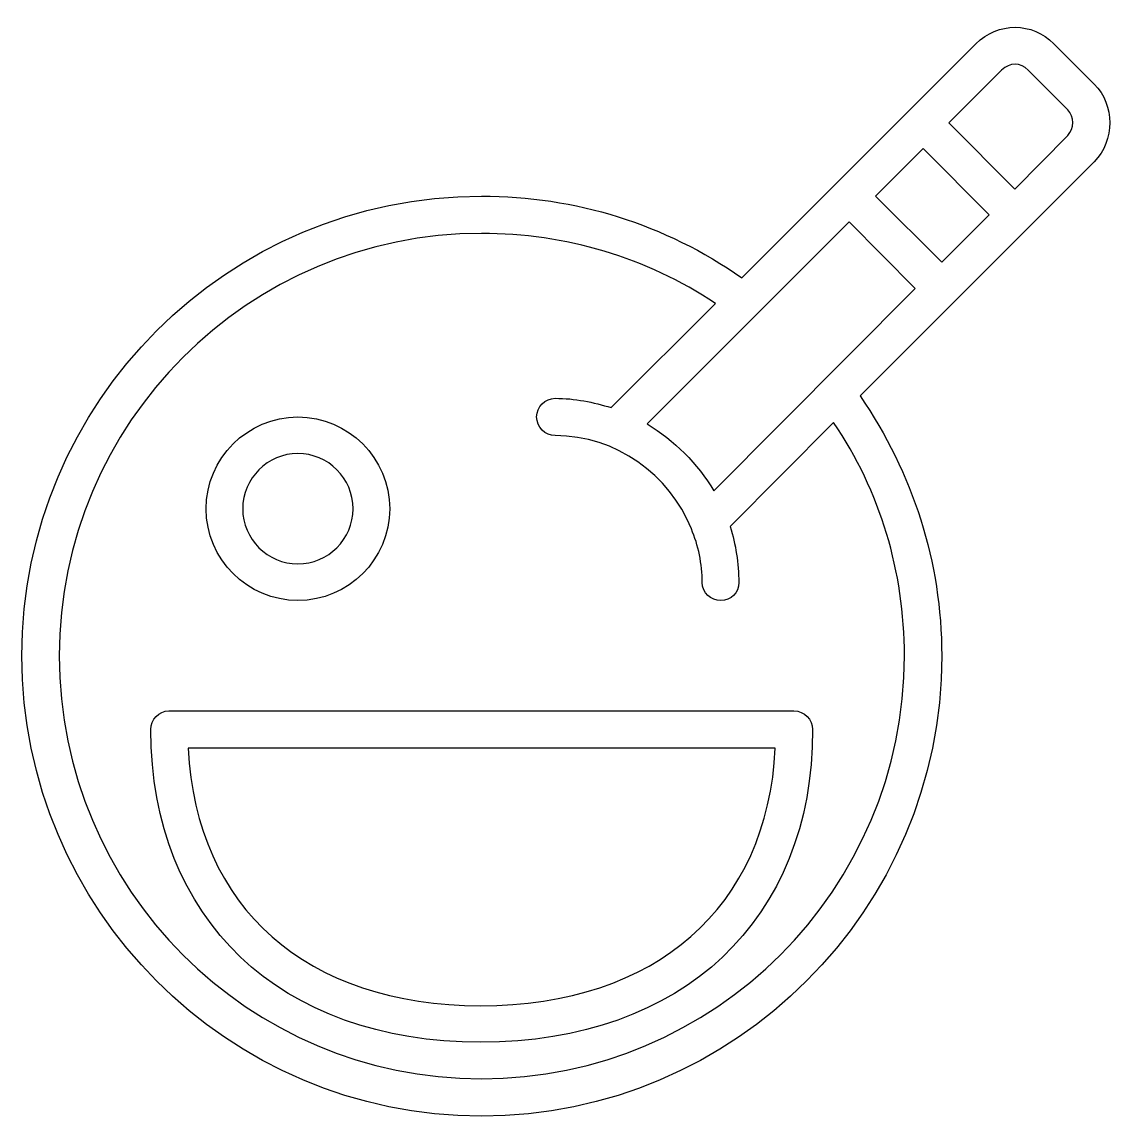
# Model space of a CAD drawing. Header units: centimetres. Extents: x -10.5 to 10.6, y -10.5 to 10.6.
import ezdxf

# ---------------------------------------------------------------- set-up
doc = ezdxf.new("R2010")
doc.units = ezdxf.units.CM
doc.header["$MEASUREMENT"] = 0
doc.layers.add('Layer 1', color=7, linetype='Continuous')

msp = doc.modelspace()

# ---------------------------------------------------------------- linework, layer by layer
at = {"layer": 'Layer 1'}
for points, knots in [([(10.16044, 9.37693), (10.16044, 9.37693), (9.38272, 10.15465), (9.38272, 10.15465), (9.38272, 10.15465), (8.97886, 10.57354), (8.30581, 10.57354), (7.88716, 10.15465), (7.88716, 10.15465), (7.88716, 10.15465), (3.38544, 5.6531), (3.38544, 5.6531), (3.38544, 5.6531), (1.9051, 6.68497), (0.18517, 7.22353), (-1.62442, 7.22353), (-1.62442, 7.22353), (-6.49998, 7.22354), (-10.46317, 3.26034), (-10.46317, -1.61522), (-10.46317, -1.61522), (-10.46317, -6.49059), (-6.49998, -10.46879), (-1.62442, -10.46879), (-1.62442, -10.46879), (3.25095, -10.46879), (7.22915, -6.49059), (7.22915, -1.61522), (7.22915, -1.61522), (7.22915, 0.17953), (6.67577, 1.89927), (5.65874, 3.37982), (5.65874, 3.37982), (5.65874, 3.37982), (10.16044, 7.88155), (10.16044, 7.88155), (10.16044, 7.88155), (10.56411, 8.30023), (10.56411, 8.97328), (10.16044, 9.37693)], [0, 0, 0, 0, 0.09090909, 0.09090909, 0.09090909, 0.09090909, 0.18181818, 0.18181818, 0.18181818, 0.18181818, 0.27272727, 0.27272727, 0.27272727, 0.27272727, 0.36363636, 0.36363636, 0.36363636, 0.36363636, 0.45454545, 0.45454545, 0.45454545, 0.45454545, 0.54545455, 0.54545455, 0.54545455, 0.54545455, 0.63636364, 0.63636364, 0.63636364, 0.63636364, 0.72727273, 0.72727273, 0.72727273, 0.72727273, 0.81818182, 0.81818182, 0.81818182, 0.81818182, 1, 1, 1, 1]), ([(9.65191, 8.38987), (9.65191, 8.38987), (8.63485, 7.35799), (8.63485, 7.35799), (8.63485, 7.35799), (8.63485, 7.35799), (7.36363, 8.62921), (7.36363, 8.62921), (7.36363, 8.62921), (7.36363, 8.62921), (8.38066, 9.64608), (8.38066, 9.64608), (8.38066, 9.64608), (8.53015, 9.79578), (8.75452, 9.79578), (8.889, 9.64608), (8.889, 9.64608), (8.889, 9.64608), (9.6519, 8.88339), (9.6519, 8.88339), (9.6519, 8.88339), (9.7864, 8.74891), (9.7864, 8.52457), (9.65191, 8.38987)], [0, 0, 0, 0, 0.14285714, 0.14285714, 0.14285714, 0.14285714, 0.28571429, 0.28571429, 0.28571429, 0.28571429, 0.42857143, 0.42857143, 0.42857143, 0.42857143, 0.57142857, 0.57142857, 0.57142857, 0.57142857, 0.71428571, 0.71428571, 0.71428571, 0.71428571, 1, 1, 1, 1]), ([(7.22914, 5.95229), (7.22914, 5.95229), (5.9579, 7.22351), (5.9579, 7.22351), (5.9579, 7.22351), (5.9579, 7.22351), (6.8701, 8.13571), (6.8701, 8.13571), (6.8701, 8.13571), (6.8701, 8.13571), (8.14134, 6.86449), (8.14134, 6.86449), (8.14134, 6.86449), (8.14134, 6.86449), (7.22914, 5.95229), (7.22914, 5.95229)], [0, 0, 0, 0, 0.2, 0.2, 0.2, 0.2, 0.4, 0.4, 0.4, 0.4, 0.6, 0.6, 0.6, 0.6, 1, 1, 1, 1]), ([(2.84709, 1.55545), (2.53308, 2.0788), (2.0844, 2.52748), (1.56106, 2.84148), (1.56106, 2.84148), (1.56106, 2.84148), (5.4494, 6.73001), (5.4494, 6.73001), (5.4494, 6.73001), (5.4494, 6.73001), (6.72062, 5.44376), (6.72062, 5.44376), (6.72062, 5.44376), (6.72062, 5.44376), (2.84709, 1.55545), (2.84709, 1.55545)], [0, 0, 0, 0, 0.2, 0.2, 0.2, 0.2, 0.4, 0.4, 0.4, 0.4, 0.6, 0.6, 0.6, 0.6, 1, 1, 1, 1]), ([(6.51125, -1.61522), (6.51125, -6.10171), (2.86209, -9.75089), (-1.62442, -9.75089), (-1.62442, -9.75089), (-6.11114, -9.75089), (-9.74509, -6.1017), (-9.74509, -1.61522), (-9.74509, -1.61522), (-9.74509, 2.85648), (-6.11112, 6.50566), (-1.62442, 6.50566), (-1.62442, 6.50566), (0.00563, 6.50566), (1.54603, 6.04198), (2.87712, 5.15959), (2.87712, 5.15959), (2.87712, 5.15959), (0.87301, 3.15548), (0.87301, 3.15548), (0.87301, 3.15548), (0.529, 3.26033), (0.17017, 3.335), (-0.20369, 3.335), (-0.20369, 3.335), (-0.398, 3.335), (-0.5627, 3.17048), (-0.5627, 2.97617), (-0.5627, 2.97617), (-0.5627, 2.78162), (-0.39797, 2.61713), (-0.20369, 2.61713), (-0.20369, 2.61713), (0.96288, 2.61713), (1.99476, 1.86944), (2.41341, 0.82257), (2.41341, 0.82257), (2.41341, 0.82257), (2.41341, 0.82257), (2.41341, 0.82257), (2.41341, 0.82257), (2.54811, 0.50856), (2.62275, 0.14952), (2.62275, -0.20931), (2.62275, -0.20931), (2.62275, -0.40383), (2.78748, -0.55332), (2.98179, -0.55332), (2.98179, -0.55332), (3.1761, -0.55332), (3.3258, -0.40383), (3.3258, -0.20931), (3.3258, -0.20931), (3.3258, 0.16452), (3.26595, 0.52337), (3.16128, 0.86739), (3.16128, 0.86739), (3.16128, 0.86739), (5.15018, 2.8715), (5.15018, 2.8715), (5.15018, 2.8715), (6.04757, 1.54042), (6.51125, 0.00004), (6.51125, -1.61522)], [0, 0, 0, 0, 0.05882353, 0.05882353, 0.05882353, 0.05882353, 0.11764706, 0.11764706, 0.11764706, 0.11764706, 0.17647059, 0.17647059, 0.17647059, 0.17647059, 0.23529412, 0.23529412, 0.23529412, 0.23529412, 0.29411765, 0.29411765, 0.29411765, 0.29411765, 0.35294118, 0.35294118, 0.35294118, 0.35294118, 0.41176471, 0.41176471, 0.41176471, 0.41176471, 0.47058824, 0.47058824, 0.47058824, 0.47058824, 0.52941176, 0.52941176, 0.52941176, 0.52941176, 0.58823529, 0.58823529, 0.58823529, 0.58823529, 0.64705882, 0.64705882, 0.64705882, 0.64705882, 0.70588235, 0.70588235, 0.70588235, 0.70588235, 0.76470588, 0.76470588, 0.76470588, 0.76470588, 0.82352941, 0.82352941, 0.82352941, 0.82352941, 0.88235294, 0.88235294, 0.88235294, 0.88235294, 1, 1, 1, 1]), ([(-5.15391, -0.55331), (-4.18188, -0.55331), (-3.38917, 0.23938), (-3.38917, 1.21143), (-3.38917, 1.21143), (-3.38917, 2.18348), (-4.18189, 2.97617), (-5.15391, 2.97617), (-5.15391, 2.97617), (-6.12594, 2.97617), (-6.91865, 2.18345), (-6.91865, 1.21143), (-6.91865, 1.21143), (-6.91865, 0.23941), (-6.12594, -0.55331), (-5.15391, -0.55331)], [0, 0, 0, 0, 0.2, 0.2, 0.2, 0.2, 0.4, 0.4, 0.4, 0.4, 0.6, 0.6, 0.6, 0.6, 1, 1, 1, 1]), ([(-5.15391, 2.27331), (-4.57072, 2.27331), (-4.09222, 1.7946), (-4.09222, 1.21143), (-4.09222, 1.21143), (-4.09222, 0.62805), (-4.57072, 0.14952), (-5.15391, 0.14952), (-5.15391, 0.14952), (-5.73729, 0.14952), (-6.21579, 0.62802), (-6.21579, 1.21143), (-6.21579, 1.21143), (-6.21582, 1.7946), (-5.73729, 2.27331), (-5.15391, 2.27331)], [0, 0, 0, 0, 0.2, 0.2, 0.2, 0.2, 0.4, 0.4, 0.4, 0.4, 0.6, 0.6, 0.6, 0.6, 1, 1, 1, 1]), ([(-7.98056, -3.03597), (-7.98056, -6.68494), (-5.49795, -9.04807), (-1.63942, -9.04807), (-1.63942, -9.04807), (2.24892, -9.04807), (4.74654, -6.68497), (4.74654, -3.03597), (4.74654, -3.03597), (4.74654, -2.84145), (4.58202, -2.67693), (4.3875, -2.67693), (4.3875, -2.67693), (4.3875, -2.67693), (-7.63655, -2.67694), (-7.63655, -2.67694), (-7.63655, -2.67694), (-7.83107, -2.67691), (-7.98056, -2.84145), (-7.98056, -3.03597)], [0, 0, 0, 0, 0.16666667, 0.16666667, 0.16666667, 0.16666667, 0.33333333, 0.33333333, 0.33333333, 0.33333333, 0.5, 0.5, 0.5, 0.5, 0.66666667, 0.66666667, 0.66666667, 0.66666667, 1, 1, 1, 1]), ([(4.02864, -3.3948), (3.87918, -6.44579), (1.74036, -8.345), (-1.63945, -8.345), (-1.63945, -8.345), (-4.98942, -8.345), (-7.11302, -6.46077), (-7.26269, -3.3948), (-7.26269, -3.3948), (-7.26269, -3.3948), (4.02864, -3.3948), (4.02864, -3.3948)], [0, 0, 0, 0, 0.25, 0.25, 0.25, 0.25, 0.5, 0.5, 0.5, 0.5, 1, 1, 1, 1])]:
    msp.add_open_spline(points, degree=3, knots=knots, dxfattribs=at)

doc.saveas('drawing.dxf')
